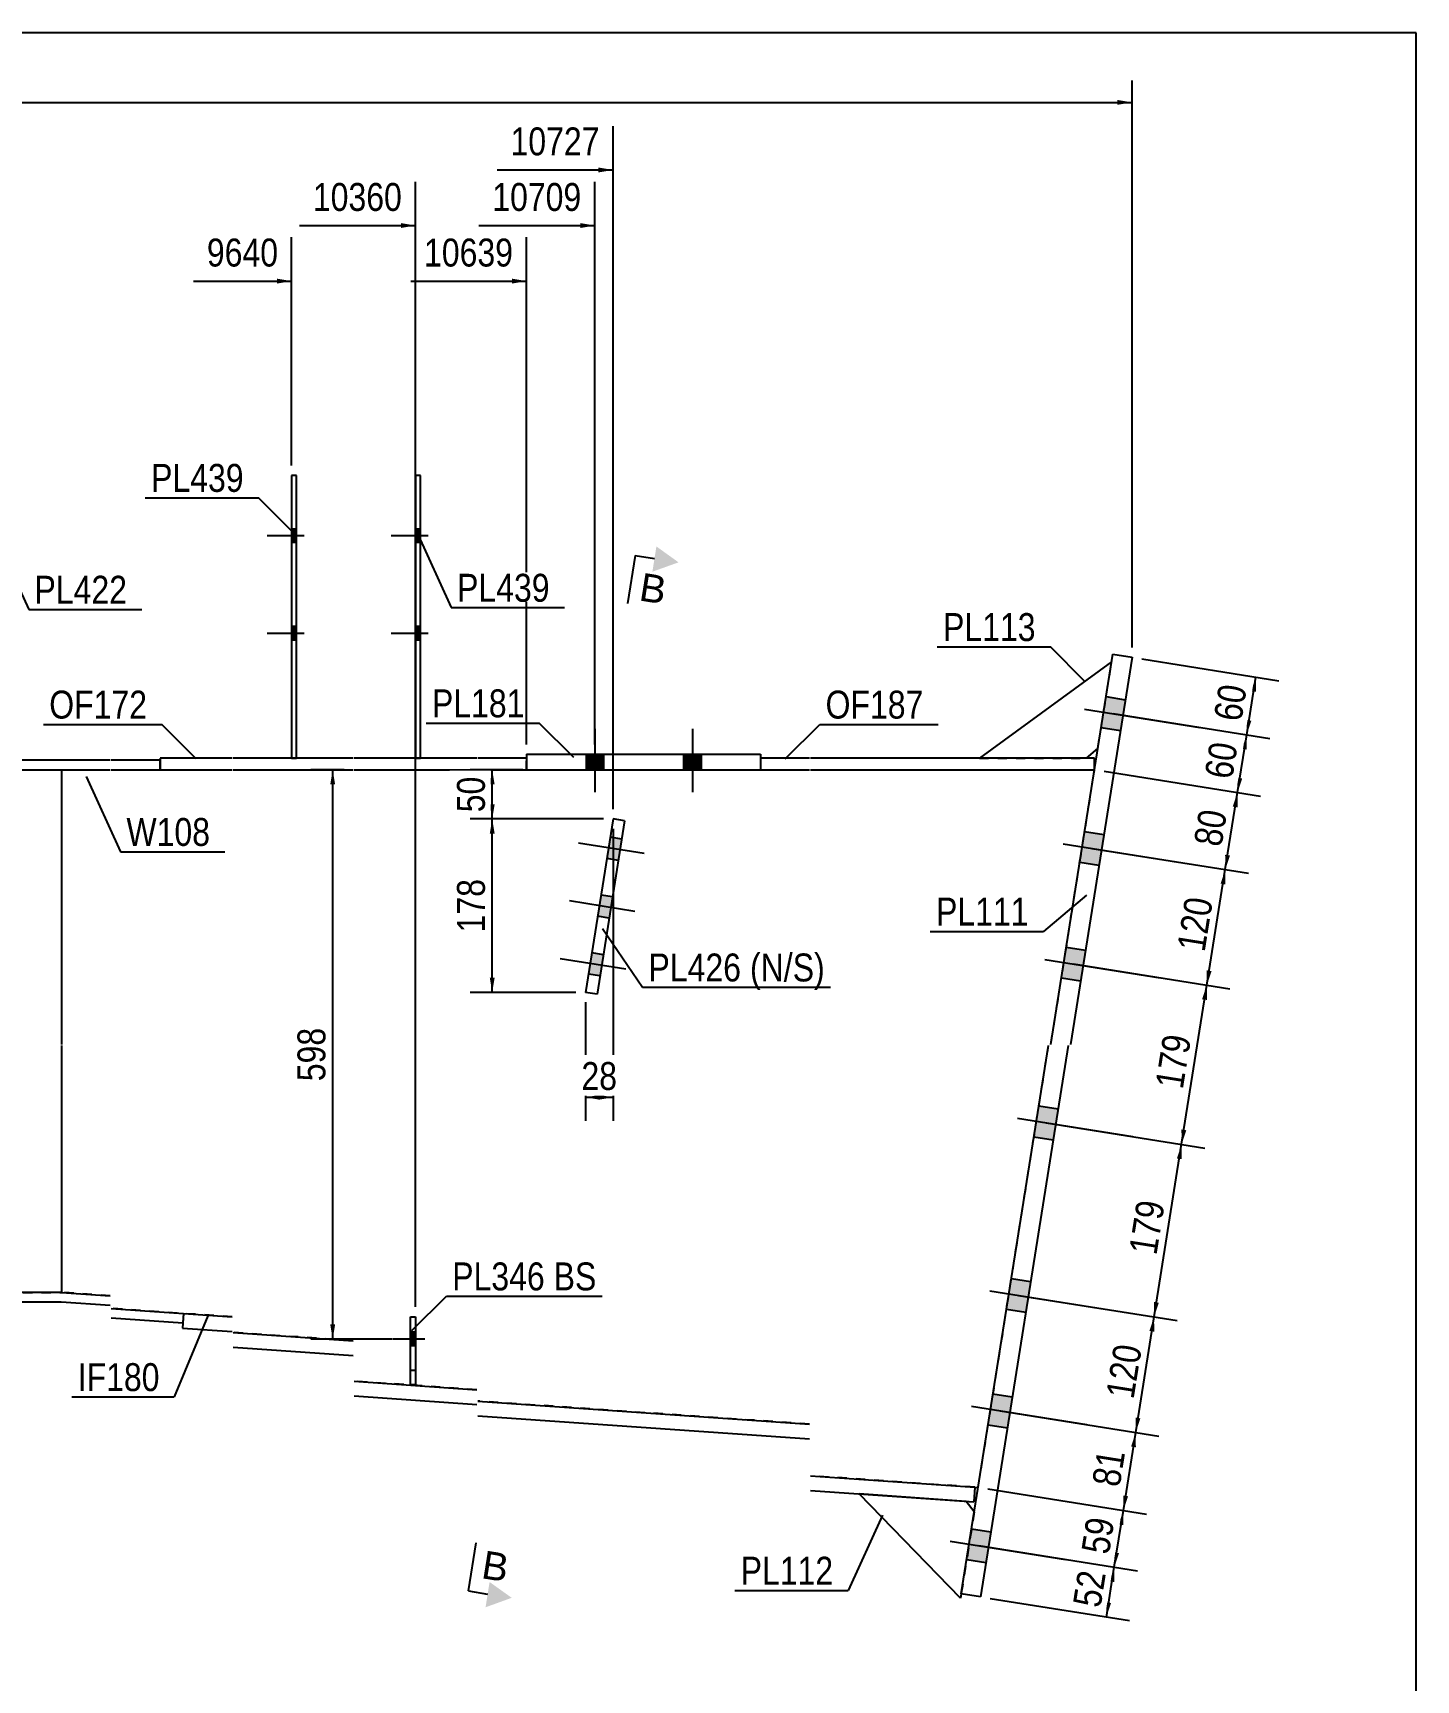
# Model space of a CAD drawing. Header units: millimetres. Extents: x -322 to 91, y -150 to 137.
# Drawn here: x -50.9 to 91, y -32.3 to 136.7 of the extents above; entities that cross this region are included whole.
import ezdxf

# ---------------------------------------------------------------- set-up
doc = ezdxf.new("R2010")
doc.units = ezdxf.units.MM
doc.linetypes.add('DXK_LINE_DOT1', pattern=[1.8814, 0.9407, -0.9407])
doc.linetypes.add('DXK_LINE_DOT2', pattern=[3.9198, 1.9599, -1.9599])
doc.styles.add('Arial', font='ARIAL.TTF', dxfattribs={"height": 0.2})
doc.styles.add('Arial Narrow', font='ARIALN.TTF', dxfattribs={"height": 0.2})

# ---------------------------------------------------------------- blocks, each defined once
blk = doc.blocks.new('Unknown-623360857-1210')
at = {"color": 5, "linetype": 'Continuous'}
for p, q in [((90.97, 136.66), (-319.03, 136.66)), ((90.97, -150.34), (90.97, 136.66))]:
    blk.add_line(p, q, dxfattribs=at)
blk = doc.blocks.new('Part-623360857-5744 - 1231')
at = {"color": 2, "linetype": 'Continuous'}
for p, q in [((-47.95, 61.09), (-47.95, 32.93)), ((-47.95, 32.83), (-47.95, 7.5)), ((45.73, -12.48), (46.06, -12.5))]:
    blk.add_line(p, q, dxfattribs=at)
at = {"color": 7, "linetype": 'DXK_LINE_DOT1'}
for p, q in [((-47.95, 61.09), (-42.95, 61.09)), ((-42.85, 61.09), (-30.45, 61.09)), ((-30.35, 61.09), (-18.05, 61.09)), ((-17.95, 61.09), (-5.35, 61.09)), ((-5.25, 61.09), (28.75, 61.09)), ((28.85, 61.09), (57.99, 61.09)), ((53.51, 32.93), (57.99, 61.09)), ((46.06, -12.5), (53.27, 32.83)), ((-42.95, 7.15), (-47.95, 7.5)), ((-30.45, 4.99), (-42.85, 5.86)), ((-18.05, 2.54), (-30.35, 3.39)), ((-5.35, -2.48), (-17.95, -1.6)), ((28.75, -6.01), (-5.25, -3.64)), ((45.73, -12.48), (28.85, -11.3))]:
    blk.add_line(p, q, dxfattribs=at)
blk = doc.blocks.new('Part-623360857-5747 - 1231')
at = {"color": 2, "linetype": 'Continuous'}
for p, q in [((28.75, 62.29), (23.75, 62.29)), ((23.75, 61.09), (28.75, 61.09)), ((57.99, 62.29), (28.85, 62.29)), ((28.85, 61.09), (57.99, 61.09)), ((57.99, 61.09), (57.99, 62.29))]:
    blk.add_line(p, q, dxfattribs=at)
at = {"color": 7, "linetype": 'DXK_LINE_DOT1'}
blk.add_line((23.75, 62.29), (23.75, 61.09), dxfattribs=at)
blk = doc.blocks.new('Part-623360857-5749 - 1231')
at = {"color": 2, "linetype": 'Continuous'}
for p, q in [((-30.45, 62.29), (-37.85, 62.29)), ((-37.85, 62.29), (-37.85, 61.09)), ((-37.85, 61.09), (-30.45, 61.09)), ((-18.05, 62.29), (-30.35, 62.29)), ((-30.35, 61.09), (-18.05, 61.09)), ((-5.35, 62.29), (-17.95, 62.29)), ((-17.95, 61.09), (-5.35, 61.09)), ((-0.25, 62.29), (-5.25, 62.29)), ((-5.25, 61.09), (-0.25, 61.09))]:
    blk.add_line(p, q, dxfattribs=at)
at = {"color": 7, "linetype": 'DXK_LINE_DOT1'}
blk.add_line((-0.25, 61.09), (-0.25, 62.29), dxfattribs=at)
blk = doc.blocks.new('Part-623360857-5751 - 1231')
at = {"color": 2, "linetype": 'Continuous'}
for p, q in [((-145.61, 7.5), (-150.61, 7.5)), ((-150.61, 7.5), (-150.61, 6.5)), ((-86.49, 7.5), (-145.51, 7.5)), ((-73.79, 7.5), (-86.39, 7.5)), ((-61.39, 7.5), (-73.69, 7.5)), ((-47.95, 7.5), (-61.29, 7.5)), ((-47.95, 7.5), (-42.95, 7.15)), ((-145.61, 6.5), (-150.61, 6.5)), ((-86.49, 6.5), (-145.51, 6.5)), ((-73.79, 6.5), (-86.39, 6.5)), ((-61.39, 6.5), (-73.69, 6.5)), ((-47.98, 6.5), (-61.29, 6.5)), ((-42.95, 6.15), (-47.98, 6.5)), ((-42.85, 5.86), (-35.45, 5.34)), ((-35.52, 4.34), (-42.85, 4.85))]:
    blk.add_line(p, q, dxfattribs=at)
at = {"color": 7, "linetype": 'DXK_LINE_DOT1'}
blk.add_line((-35.45, 5.34), (-35.52, 4.34), dxfattribs=at)
blk = doc.blocks.new('Part-623360857-5754 - 1231')
at = {"color": 2, "linetype": 'Continuous'}
for p, q in [((-202.77, 61.09), (-202.77, 32.93)), ((-202.77, 32.83), (-202.77, 7.5))]:
    blk.add_line(p, q, dxfattribs=at)
at = {"color": 7, "linetype": 'DXK_LINE_DOT1'}
for p, q in [((-202.77, 61.09), (-197.77, 61.09)), ((-197.67, 61.09), (-180.81, 61.09)), ((-180.71, 61.09), (-168.41, 61.09)), ((-168.31, 61.09), (-155.71, 61.09)), ((-155.61, 61.09), (-145.61, 61.09)), ((-145.51, 61.09), (-86.49, 61.09)), ((-86.39, 61.09), (-73.79, 61.09)), ((-73.69, 61.09), (-61.39, 61.09)), ((-61.29, 61.09), (-47.95, 61.09)), ((-47.95, 61.09), (-47.95, 32.93)), ((-47.95, 32.83), (-47.95, 7.5)), ((-202.77, 7.5), (-197.77, 7.5)), ((-197.67, 7.5), (-180.81, 7.5)), ((-180.71, 7.5), (-168.41, 7.5)), ((-168.31, 7.5), (-155.71, 7.5)), ((-155.61, 7.5), (-145.61, 7.5)), ((-145.51, 7.5), (-86.49, 7.5)), ((-86.39, 7.5), (-73.79, 7.5)), ((-73.69, 7.5), (-61.39, 7.5)), ((-61.29, 7.5), (-47.95, 7.5))]:
    blk.add_line(p, q, dxfattribs=at)
blk = doc.blocks.new('Part-623360857-5755 - 1231')
at = {"color": 2, "linetype": 'Continuous'}
for p, q in [((-133.87, 62.09), (-133.87, 61.09)), ((-86.49, 62.09), (-133.87, 62.09)), ((-133.87, 61.09), (-86.49, 61.09)), ((-73.79, 62.09), (-86.39, 62.09)), ((-86.39, 61.09), (-73.79, 61.09)), ((-61.39, 62.09), (-73.69, 62.09)), ((-73.69, 61.09), (-61.39, 61.09)), ((-42.95, 62.09), (-61.29, 62.09)), ((-61.29, 61.09), (-42.95, 61.09)), ((-37.85, 62.09), (-42.85, 62.09)), ((-42.85, 61.09), (-37.85, 61.09))]:
    blk.add_line(p, q, dxfattribs=at)
at = {"color": 7, "linetype": 'DXK_LINE_DOT1'}
blk.add_line((-37.85, 61.09), (-37.85, 62.09), dxfattribs=at)
blk = doc.blocks.new('Part-623360857-5765 - 1231')
at = {"color": 2, "linetype": 'Continuous'}
for p, q in [((-0.25, 62.69), (-0.25, 61.09)), ((-0.25, 62.69), (23.75, 62.69)), ((23.75, 62.69), (23.75, 61.09)), ((-0.25, 61.09), (23.75, 61.09))]:
    blk.add_line(p, q, dxfattribs=at)
blk = doc.blocks.new('Part-623360857-5769 - 1231')
at = {"color": 2, "linetype": 'Continuous'}
for p, q in [((-11.15, 91.29), (-11.65, 91.29)), ((-11.65, 91.29), (-11.65, 62.29)), ((-11.15, 62.29), (-11.15, 91.29))]:
    blk.add_line(p, q, dxfattribs=at)
at = {"color": 7, "linetype": 'DXK_LINE_DOT1'}
blk.add_line((-11.65, 62.29), (-11.15, 62.29), dxfattribs=at)
blk = doc.blocks.new('Part-623360857-5782 - 1231')
at = {"color": 2, "linetype": 'Continuous'}
for p, q in [((-23.85, 91.29), (-24.35, 91.29)), ((-24.35, 91.29), (-24.35, 62.29)), ((-23.85, 62.29), (-23.85, 91.29))]:
    blk.add_line(p, q, dxfattribs=at)
at = {"color": 7, "linetype": 'DXK_LINE_DOT1'}
blk.add_line((-24.35, 62.29), (-23.85, 62.29), dxfattribs=at)
blk = doc.blocks.new('Part-623360857-5783 - 1231')
at = {"color": 2, "linetype": 'Continuous'}
for p, q in [((-35.45, 5.34), (-35.55, 3.84)), ((-35.45, 5.34), (-30.45, 4.99)), ((-35.55, 3.84), (-30.45, 3.49)), ((-30.35, 3.39), (-18.05, 2.54)), ((-30.35, 1.89), (-18.05, 1.03)), ((-17.95, -1.6), (-5.35, -2.48)), ((-17.95, -3.11), (-5.35, -3.98)), ((-5.25, -3.64), (28.75, -6.01)), ((-5.25, -5.14), (28.75, -7.51)), ((28.85, -11.3), (45.73, -12.48)), ((28.85, -12.8), (45.62, -13.97)), ((45.73, -12.48), (45.62, -13.97))]:
    blk.add_line(p, q, dxfattribs=at)
blk = doc.blocks.new('Part-623360857-5785 - 1231')
at = {"color": 2, "linetype": 'Continuous'}
for p, q in [((53.51, 32.93), (59.87, 72.94)), ((59.87, 72.94), (61.84, 72.63)), ((61.84, 72.63), (55.53, 32.93)), ((44.32, -23.42), (53.27, 32.83)), ((55.29, 32.83), (46.3, -23.73)), ((46.3, -23.73), (44.32, -23.42))]:
    blk.add_line(p, q, dxfattribs=at)
blk = doc.blocks.new('Part-623360857-5788 - 1231')
at = {"color": 2, "linetype": 'Continuous'}
for p, q in [((44.25, -23.87), (33.85, -13.16)), ((44.82, -13.93), (33.85, -13.16)), ((45.66, -14.99), (44.82, -13.93)), ((44.32, -23.42), (44.25, -23.87))]:
    blk.add_line(p, q, dxfattribs=at)
at = {"color": 7, "linetype": 'DXK_LINE_DOT1'}
blk.add_line((45.66, -14.99), (44.32, -23.42), dxfattribs=at)
blk = doc.blocks.new('Bolt-623360857-5854 - 1231')
at = {"linetype": 'Continuous'}
for points in [[(-23.85, 84.39), (-23.85, 85.79), (-24.35, 85.79), (-24.35, 84.39)], [(-23.85, 84.39), (-23.85, 85.79), (-24.35, 85.79), (-24.35, 84.39)], [(-23.85, 74.39), (-23.85, 75.79), (-24.35, 75.79), (-24.35, 74.39)], [(-23.85, 74.39), (-23.85, 75.79), (-24.35, 75.79), (-24.35, 74.39)]]:
    blk.add_hatch(color=3, dxfattribs=at).paths.add_polyline_path(points)
at = {"color": 3, "linetype": 'Continuous'}
for p, q in [((-23.05, 85.09), (-26.85, 85.09)), ((-23.05, 85.09), (-26.85, 85.09)), ((-23.85, 85.79), (-24.35, 85.79)), ((-23.85, 85.79), (-24.35, 85.79)), ((-23.85, 84.39), (-24.35, 84.39)), ((-23.85, 84.39), (-24.35, 84.39)), ((-23.05, 75.09), (-26.85, 75.09)), ((-23.05, 75.09), (-26.85, 75.09)), ((-23.85, 75.79), (-24.35, 75.79)), ((-23.85, 75.79), (-24.35, 75.79)), ((-23.85, 74.39), (-24.35, 74.39)), ((-23.85, 74.39), (-24.35, 74.39))]:
    blk.add_line(p, q, dxfattribs=at)
blk = doc.blocks.new('Part-623360857-5790 - 1231')
at = {"color": 2, "linetype": 'Continuous'}
for p, q in [((59.75, 72.17), (46.18, 62.29)), ((57.18, 62.29), (58.33, 63.28))]:
    blk.add_line(p, q, dxfattribs=at)
at = {"color": 7, "linetype": 'DXK_LINE_DOT1'}
for p, q in [((58.33, 63.28), (59.75, 72.17)), ((46.18, 62.29), (57.18, 62.29))]:
    blk.add_line(p, q, dxfattribs=at)
blk = doc.blocks.new('Part-623360857-5798 - 1231')
at = {"color": 2, "linetype": 'Continuous'}
for p, q in [((8.62, 56.05), (5.79, 38.27)), ((9.8, 55.86), (6.97, 38.08)), ((9.8, 55.86), (8.62, 56.05)), ((6.97, 38.08), (5.79, 38.27))]:
    blk.add_line(p, q, dxfattribs=at)
blk = doc.blocks.new('Bolt-623360857-5864 - 1231')
at = {"linetype": 'Continuous'}
for points in [[(9.16, 51.81), (9.5, 53.98), (8.32, 54.17), (7.97, 52)], [(8.22, 45.88), (8.56, 48.06), (7.38, 48.25), (7.03, 46.07)], [(7.27, 39.96), (7.62, 42.13), (6.43, 42.32), (6.09, 40.15)]]:
    blk.add_hatch(color=3, dxfattribs=at).paths.add_polyline_path(points)
at = {"color": 3, "linetype": 'Continuous'}
for p, q in [((9.5, 53.98), (8.32, 54.17)), ((11.8, 52.5), (5.08, 53.57)), ((9.16, 51.81), (7.97, 52)), ((10.86, 46.58), (4.14, 47.65)), ((8.56, 48.06), (7.38, 48.25)), ((8.22, 45.88), (7.03, 46.07)), ((7.62, 42.13), (6.43, 42.32)), ((9.91, 40.65), (3.2, 41.72)), ((7.27, 39.96), (6.09, 40.15))]:
    blk.add_line(p, q, dxfattribs=at)
blk = doc.blocks.new('Part-623360857-5800 - 1231')
at = {"color": 7, "linetype": 'DXK_LINE_DOT1'}
for p, q in [((-12.15, -1.99), (-12.15, 5.01)), ((-12.15, 5.01), (-11.65, 5.01)), ((-11.65, 5.01), (-11.65, -1.99)), ((-12.15, -0.49), (-11.65, -0.49)), ((-11.65, -1.99), (-12.15, -1.99))]:
    blk.add_line(p, q, dxfattribs=at)
blk = doc.blocks.new('Part-623360857-5803 - 1231')
at = {"color": 2, "linetype": 'Continuous'}
for p, q in [((-12.15, -1.99), (-12.15, 5.01)), ((-12.15, 5.01), (-11.65, 5.01)), ((-11.65, 5.01), (-11.65, -1.99)), ((-11.65, -1.99), (-12.15, -1.99))]:
    blk.add_line(p, q, dxfattribs=at)
blk = doc.blocks.new('Bolt-623360857-5837 - 1231')
at = {"linetype": 'Continuous'}
for points in [[(5.85, 61.09), (7.65, 61.09), (7.65, 62.69), (5.85, 62.69)], [(5.85, 61.09), (7.65, 61.09), (7.65, 62.69), (5.85, 62.69)], [(15.85, 61.09), (17.65, 61.09), (17.65, 62.69), (15.85, 62.69)], [(15.85, 61.09), (17.65, 61.09), (17.65, 62.69), (15.85, 62.69)]]:
    blk.add_hatch(color=3, dxfattribs=at).paths.add_polyline_path(points)
at = {"color": 3, "linetype": 'Continuous'}
for p, q in [((6.75, 65.29), (6.75, 58.79)), ((6.75, 65.29), (6.75, 58.79)), ((16.75, 65.29), (16.75, 58.79)), ((16.75, 65.29), (16.75, 58.79)), ((5.85, 62.69), (5.85, 61.09)), ((5.85, 62.69), (5.85, 61.09)), ((7.65, 62.69), (7.65, 61.09)), ((7.65, 62.69), (7.65, 61.09)), ((15.85, 62.69), (15.85, 61.09)), ((15.85, 62.69), (15.85, 61.09)), ((17.65, 62.69), (17.65, 61.09)), ((17.65, 62.69), (17.65, 61.09))]:
    blk.add_line(p, q, dxfattribs=at)
blk = doc.blocks.new('Bolt-623360857-5841 - 1231')
at = {"linetype": 'Continuous'}
for points in [[(-11.15, 84.39), (-11.15, 85.79), (-11.65, 85.79), (-11.65, 84.39)], [(-11.15, 84.39), (-11.15, 85.79), (-11.65, 85.79), (-11.65, 84.39)], [(-11.15, 74.39), (-11.15, 75.79), (-11.65, 75.79), (-11.65, 74.39)], [(-11.15, 74.39), (-11.15, 75.79), (-11.65, 75.79), (-11.65, 74.39)]]:
    blk.add_hatch(color=3, dxfattribs=at).paths.add_polyline_path(points)
at = {"color": 3, "linetype": 'Continuous'}
for p, q in [((-10.35, 85.09), (-14.15, 85.09)), ((-10.35, 85.09), (-14.15, 85.09)), ((-11.15, 85.79), (-11.65, 85.79)), ((-11.15, 85.79), (-11.65, 85.79)), ((-11.15, 84.39), (-11.65, 84.39)), ((-11.15, 84.39), (-11.65, 84.39)), ((-10.35, 75.09), (-14.15, 75.09)), ((-10.35, 75.09), (-14.15, 75.09)), ((-11.15, 75.79), (-11.65, 75.79)), ((-11.15, 75.79), (-11.65, 75.79)), ((-11.15, 74.39), (-11.65, 74.39)), ((-11.15, 74.39), (-11.65, 74.39))]:
    blk.add_line(p, q, dxfattribs=at)
blk = doc.blocks.new('Bolt-623360857-5855 - 1231')
at = {"linetype": 'Continuous'}
for points in [[(59.18, 68.6), (58.68, 65.44), (60.65, 65.12), (61.15, 68.28)], [(59.18, 68.6), (58.68, 65.44), (60.65, 65.12), (61.15, 68.28)], [(56.98, 54.77), (56.48, 51.61), (58.45, 51.3), (58.96, 54.46)], [(56.98, 54.77), (56.48, 51.61), (58.45, 51.3), (58.96, 54.46)], [(55.1, 42.92), (54.59, 39.76), (56.57, 39.45), (57.07, 42.61)], [(55.1, 42.92), (54.59, 39.76), (56.57, 39.45), (57.07, 42.61)], [(52.28, 26.63), (51.78, 23.47), (53.75, 23.16), (54.26, 26.32)], [(52.28, 26.63), (51.78, 23.47), (53.75, 23.16), (54.26, 26.32)], [(49.47, 8.94), (48.97, 5.78), (50.94, 5.47), (51.44, 8.63)], [(49.47, 8.94), (48.97, 5.78), (50.94, 5.47), (51.44, 8.63)], [(47.58, -2.91), (47.08, -6.07), (49.06, -6.38), (49.56, -3.22)], [(47.58, -2.91), (47.08, -6.07), (49.06, -6.38), (49.56, -3.22)], [(45.39, -16.74), (44.88, -19.9), (46.86, -20.21), (47.36, -17.05)], [(45.39, -16.74), (44.88, -19.9), (46.86, -20.21), (47.36, -17.05)]]:
    blk.add_hatch(color=3, dxfattribs=at).paths.add_polyline_path(points)
at = {"color": 3, "linetype": 'Continuous'}
for p, q in [((59.18, 68.6), (61.15, 68.28)), ((59.18, 68.6), (61.15, 68.28)), ((56.98, 67.33), (68.8, 65.45)), ((56.98, 67.33), (68.8, 65.45)), ((58.68, 65.44), (60.65, 65.12)), ((58.68, 65.44), (60.65, 65.12)), ((56.98, 54.77), (58.96, 54.46)), ((56.98, 54.77), (58.96, 54.46)), ((54.78, 53.5), (66.6, 51.62)), ((54.78, 53.5), (66.6, 51.62)), ((56.48, 51.61), (58.45, 51.3)), ((56.48, 51.61), (58.45, 51.3)), ((55.1, 42.92), (57.07, 42.61)), ((55.1, 42.92), (57.07, 42.61)), ((52.89, 41.65), (64.72, 39.77)), ((52.89, 41.65), (64.72, 39.77)), ((54.59, 39.76), (56.57, 39.45)), ((54.59, 39.76), (56.57, 39.45)), ((50.08, 25.36), (61.91, 23.48)), ((50.08, 25.36), (61.91, 23.48)), ((52.28, 26.63), (54.26, 26.32)), ((52.28, 26.63), (54.26, 26.32)), ((51.78, 23.47), (53.75, 23.16)), ((51.78, 23.47), (53.75, 23.16)), ((49.47, 8.94), (51.44, 8.63)), ((49.47, 8.94), (51.44, 8.63)), ((47.27, 7.67), (59.09, 5.79)), ((47.27, 7.67), (59.09, 5.79)), ((48.97, 5.78), (50.94, 5.47)), ((48.97, 5.78), (50.94, 5.47)), ((47.58, -2.91), (49.56, -3.22)), ((47.58, -2.91), (49.56, -3.22)), ((45.38, -4.18), (57.21, -6.06)), ((45.38, -4.18), (57.21, -6.06)), ((47.08, -6.07), (49.06, -6.38)), ((47.08, -6.07), (49.06, -6.38)), ((45.39, -16.74), (47.36, -17.05)), ((45.39, -16.74), (47.36, -17.05)), ((43.18, -18.01), (55.01, -19.89)), ((43.18, -18.01), (55.01, -19.89)), ((44.88, -19.9), (46.86, -20.21)), ((44.88, -19.9), (46.86, -20.21))]:
    blk.add_line(p, q, dxfattribs=at)
blk = doc.blocks.new('Bolt-623360857-5866 - 1231')
at = {"color": 3, "linetype": 'DXK_LINE_DOT2'}
for p, q in [((-11.65, 3.41), (-12.15, 3.41)), ((-10.7, 2.71), (-14, 2.71)), ((-11.65, 2.01), (-12.15, 2.01))]:
    blk.add_line(p, q, dxfattribs=at)
blk = doc.blocks.new('Bolt-623360857-5869 - 1231')
at = {"linetype": 'Continuous'}
blk.add_hatch(color=3, dxfattribs=at).paths.add_polyline_path([(-11.65, 2.01), (-11.65, 3.41), (-12.15, 3.41), (-12.15, 2.01)])
at = {"color": 3, "linetype": 'Continuous'}
for p, q in [((-11.65, 3.41), (-12.15, 3.41)), ((-10.7, 2.71), (-14, 2.71)), ((-11.65, 2.01), (-12.15, 2.01))]:
    blk.add_line(p, q, dxfattribs=at)
blk = doc.blocks.new('StraightDimension-623360857-14821 - 1231')
at = {"linetype": 'Continuous'}
blk.add_hatch(color=7, dxfattribs=at).paths.add_polyline_path([(-25.85, 111.46), (-24.35, 111.21), (-25.85, 110.96)])
at = {"color": 7, "linetype": 'Continuous'}
for p, q in [((-24.35, 92.29), (-24.35, 115.71)), ((-34.41, 111.21), (-24.35, 111.21))]:
    blk.add_line(p, q, dxfattribs=at)
at = {"color": 0}
blk.add_wipeout([(-25.12, 112.11), (-25.12, 116.31), (-33.64, 116.31), (-33.64, 112.11)], dxfattribs=at)
at = {"color": 3, "style": 'Arial Narrow'}
blk.add_text('9640', height=2.863, dxfattribs=at).set_placement((-33.04, 112.71))
blk = doc.blocks.new('StraightDimension-623360857-14820 - 1231')
at = {"linetype": 'Continuous'}
blk.add_hatch(color=7, dxfattribs=at).paths.add_polyline_path([(-13.15, 117.16), (-11.65, 116.91), (-13.15, 116.66)])
at = {"color": 7, "linetype": 'Continuous'}
for p, q in [((-11.65, 6.01), (-11.65, 121.41)), ((-23.54, 116.91), (-11.65, 116.91))]:
    blk.add_line(p, q, dxfattribs=at)
at = {"color": 0}
blk.add_wipeout([(-12.42, 117.81), (-12.42, 122.01), (-22.77, 122.01), (-22.77, 117.81)], dxfattribs=at)
at = {"color": 3, "style": 'Arial Narrow'}
blk.add_text('10360', height=2.863, dxfattribs=at).set_placement((-22.17, 118.41))
blk = doc.blocks.new('StraightDimension-623360857-14819 - 1231')
at = {"linetype": 'Continuous'}
blk.add_hatch(color=7, dxfattribs=at).paths.add_polyline_path([(-1.75, 111.46), (-0.25, 111.21), (-1.75, 110.96)])
at = {"color": 7, "linetype": 'Continuous'}
for p, q in [((-0.25, 63.69), (-0.25, 115.71)), ((-12.14, 111.21), (-0.25, 111.21))]:
    blk.add_line(p, q, dxfattribs=at)
at = {"color": 0}
blk.add_wipeout([(-1.02, 112.11), (-1.02, 116.31), (-11.37, 116.31), (-11.37, 112.11)], dxfattribs=at)
at = {"color": 3, "style": 'Arial Narrow'}
blk.add_text('10639', height=2.863, dxfattribs=at).set_placement((-10.77, 112.71))
blk = doc.blocks.new('StraightDimension-623360857-11999 - 1231')
at = {"linetype": 'Continuous'}
for points in [[(-4.03, 59.59), (-3.78, 61.09), (-3.53, 59.59)], [(-3.53, 57.55), (-3.78, 56.05), (-4.03, 57.55)]]:
    blk.add_hatch(color=7, dxfattribs=at).paths.add_polyline_path(points)
at = {"color": 7, "linetype": 'Continuous'}
for p, q in [((-0.65, 61.09), (-6.03, 61.09)), ((-3.78, 56.05), (-3.78, 61.09)), ((7.62, 56.05), (-6.03, 56.05))]:
    blk.add_line(p, q, dxfattribs=at)
at = {"color": 0}
blk.add_wipeout([(-3.93, 61), (-8.13, 61), (-8.13, 56.14), (-3.93, 56.14)], dxfattribs=at)
at = {"color": 3, "style": 'Arial Narrow'}
blk.add_text('50', height=2.863, rotation=90.0002, dxfattribs=at).set_placement((-4.53, 56.74))
blk = doc.blocks.new('StraightDimension-623360857-15160 - 1231')
at = {"linetype": 'Continuous'}
for points in [[(-20.39, 59.59), (-20.14, 61.09), (-19.89, 59.59)], [(-19.89, 4.21), (-20.14, 2.71), (-20.39, 4.21)]]:
    blk.add_hatch(color=7, dxfattribs=at).paths.add_polyline_path(points)
at = {"color": 7, "linetype": 'Continuous'}
for p, q in [((-18.95, 61.09), (-22.39, 61.09)), ((-20.14, 2.71), (-20.14, 61.09)), ((-14.07, 2.71), (-22.39, 2.71))]:
    blk.add_line(p, q, dxfattribs=at)
at = {"color": 0}
blk.add_wipeout([(-20.29, 35.24), (-24.49, 35.24), (-24.49, 28.56), (-20.29, 28.56)], dxfattribs=at)
at = {"color": 3, "style": 'Arial Narrow'}
blk.add_text('598', height=2.863, rotation=90.0002, dxfattribs=at).set_placement((-20.89, 29.16))
blk = doc.blocks.new('StraightDimension-623360857-13068 - 1231')
at = {"linetype": 'Continuous'}
for points in [[(61.74, -8.3), (62.22, -6.86), (62.23, -8.38)], [(61.43, -13.41), (60.95, -14.85), (60.94, -13.33)]]:
    blk.add_hatch(color=7, dxfattribs=at).paths.add_polyline_path(points)
at = {"color": 7, "linetype": 'Continuous'}
for p, q in [((48.32, -4.65), (64.59, -7.23)), ((60.95, -14.85), (62.22, -6.86)), ((47.05, -12.64), (63.32, -15.23))]:
    blk.add_line(p, q, dxfattribs=at)
at = {"color": 0}
blk.add_wipeout([(61.82, -8.43), (57.67, -7.77), (56.91, -12.57), (61.06, -13.23)], dxfattribs=at)
at = {"color": 3, "style": 'Arial Narrow'}
blk.add_text('81', height=2.863, rotation=80.9647, dxfattribs=at).set_placement((60.56, -12.54))
blk = doc.blocks.new('StraightDimension-623360857-13070 - 1231')
at = {"linetype": 'Continuous'}
for points in [[(59.54, -22.13), (60.02, -20.68), (60.03, -22.2)], [(59.69, -24.35), (59.21, -25.79), (59.2, -24.27)]]:
    blk.add_hatch(color=7, dxfattribs=at).paths.add_polyline_path(points)
at = {"color": 7, "linetype": 'Continuous'}
for p, q in [((46.12, -18.47), (62.39, -21.06)), ((59.21, -25.79), (60.02, -20.68)), ((47.29, -23.89), (61.58, -26.16))]:
    blk.add_line(p, q, dxfattribs=at)
at = {"color": 0}
blk.add_wipeout([(59.85, -20.81), (55.7, -20.15), (54.94, -24.95), (59.09, -25.61)], dxfattribs=at)
at = {"color": 3, "style": 'Arial Narrow'}
blk.add_text('52', height=2.863, rotation=80.9647, dxfattribs=at).set_placement((58.59, -24.92))
blk = doc.blocks.new('StraightDimension-623360857-13062 - 1231')
at = {"linetype": 'Continuous'}
for points in [[(73.11, 63.24), (73.6, 64.69), (73.61, 63.17)], [(73.14, 60.2), (72.65, 58.76), (72.64, 60.28)]]:
    blk.add_hatch(color=7, dxfattribs=at).paths.add_polyline_path(points)
at = {"color": 7, "linetype": 'Continuous'}
for p, q in [((59.92, 66.86), (75.97, 64.31)), ((72.65, 58.76), (73.6, 64.69)), ((58.97, 60.94), (75.02, 58.38))]:
    blk.add_line(p, q, dxfattribs=at)
at = {"color": 0}
blk.add_wipeout([(73.36, 64.14), (69.21, 64.8), (68.45, 60.01), (72.6, 59.35)], dxfattribs=at)
at = {"color": 3, "style": 'Arial Narrow'}
blk.add_text('60', height=2.863, rotation=80.9647, dxfattribs=at).set_placement((72.1, 60.04))
blk = doc.blocks.new('StraightDimension-623360857-11983 - 1231')
at = {"linetype": 'Continuous'}
blk.add_hatch(color=7, dxfattribs=at).paths.add_polyline_path([(60.34, 129.79), (61.84, 129.54), (60.34, 129.29)])
at = {"color": 7, "linetype": 'Continuous'}
for p, q in [((61.84, 73.63), (61.84, 131.79)), ((-298, 129.54), (61.84, 129.54))]:
    blk.add_line(p, q, dxfattribs=at)
blk = doc.blocks.new('StraightDimension-623360857-12000 - 1231')
at = {"linetype": 'Continuous'}
for points in [[(-4.03, 54.55), (-3.78, 56.05), (-3.53, 54.55)], [(-3.53, 39.77), (-3.78, 38.27), (-4.03, 39.77)]]:
    blk.add_hatch(color=7, dxfattribs=at).paths.add_polyline_path(points)
at = {"color": 7, "linetype": 'Continuous'}
for p, q in [((7.62, 56.05), (-6.03, 56.05)), ((-3.78, 38.27), (-3.78, 56.05)), ((4.79, 38.27), (-6.03, 38.27))]:
    blk.add_line(p, q, dxfattribs=at)
at = {"color": 0}
blk.add_wipeout([(-3.93, 50.5), (-8.13, 50.5), (-8.13, 43.82), (-3.93, 43.82)], dxfattribs=at)
at = {"color": 3, "style": 'Arial Narrow'}
blk.add_text('178', height=2.863, rotation=90.0002, dxfattribs=at).set_placement((-4.53, 44.42))
blk = doc.blocks.new('StraightDimension-623360857-12099 - 1231')
at = {"linetype": 'Continuous'}
for points in [[(7.29, 27.26), (5.79, 27.51), (7.29, 27.76)], [(7.12, 27.76), (8.62, 27.51), (7.12, 27.26)]]:
    blk.add_hatch(color=7, dxfattribs=at).paths.add_polyline_path(points)
at = {"color": 7, "linetype": 'Continuous'}
for p, q in [((8.62, 55.05), (8.62, 25.11)), ((5.79, 37.27), (5.79, 25.11)), ((5.79, 27.51), (8.62, 27.51))]:
    blk.add_line(p, q, dxfattribs=at)
at = {"color": 0}
blk.add_wipeout([(9.63, 27.66), (9.63, 31.86), (4.77, 31.86), (4.77, 27.66)], dxfattribs=at)
at = {"color": 3, "style": 'Arial Narrow'}
blk.add_text('28', height=2.863, dxfattribs=at).set_placement((5.37, 28.26))
blk = doc.blocks.new('StraightDimension-623360857-13061 - 1231')
at = {"linetype": 'Continuous'}
for points in [[(74.06, 69.17), (74.54, 70.61), (74.55, 69.09)], [(74.08, 66.13), (73.6, 64.69), (73.59, 66.21)]]:
    blk.add_hatch(color=7, dxfattribs=at).paths.add_polyline_path(points)
at = {"color": 7, "linetype": 'Continuous'}
for p, q in [((62.83, 72.47), (76.91, 70.23)), ((73.6, 64.69), (74.54, 70.61)), ((59.92, 66.86), (75.97, 64.31))]:
    blk.add_line(p, q, dxfattribs=at)
at = {"color": 0}
blk.add_wipeout([(74.3, 70.07), (70.15, 70.73), (69.39, 65.93), (73.54, 65.27)], dxfattribs=at)
at = {"color": 3, "style": 'Arial Narrow'}
blk.add_text('60', height=2.863, rotation=80.9647, dxfattribs=at).set_placement((73.04, 65.96))
blk = doc.blocks.new('StraightDimension-623360857-13063 - 1231')
at = {"linetype": 'Continuous'}
for points in [[(72.17, 57.32), (72.65, 58.76), (72.67, 57.24)], [(71.88, 52.3), (71.4, 50.86), (71.39, 52.38)]]:
    blk.add_hatch(color=7, dxfattribs=at).paths.add_polyline_path(points)
at = {"color": 7, "linetype": 'Continuous'}
for p, q in [((58.97, 60.94), (75.02, 58.38)), ((71.4, 50.86), (72.65, 58.76)), ((57.72, 53.03), (73.77, 50.48))]:
    blk.add_line(p, q, dxfattribs=at)
at = {"color": 0}
blk.add_wipeout([(72.26, 57.23), (68.11, 57.89), (67.35, 53.09), (71.5, 52.44)], dxfattribs=at)
at = {"color": 3, "style": 'Arial Narrow'}
blk.add_text('80', height=2.863, rotation=80.9647, dxfattribs=at).set_placement((71, 53.12))
blk = doc.blocks.new('StraightDimension-623360857-13064 - 1231')
at = {"linetype": 'Continuous'}
for points in [[(70.92, 49.42), (71.4, 50.86), (71.41, 49.34)], [(70, 40.45), (69.51, 39.01), (69.5, 40.53)]]:
    blk.add_hatch(color=7, dxfattribs=at).paths.add_polyline_path(points)
at = {"color": 7, "linetype": 'Continuous'}
for p, q in [((57.72, 53.03), (73.77, 50.48)), ((69.51, 39.01), (71.4, 50.86)), ((55.83, 41.18), (71.88, 38.63))]:
    blk.add_line(p, q, dxfattribs=at)
at = {"color": 0}
blk.add_wipeout([(70.83, 48.26), (66.68, 48.92), (65.64, 42.32), (69.78, 41.66)], dxfattribs=at)
at = {"color": 3, "style": 'Arial Narrow'}
blk.add_text('120', height=2.863, rotation=80.9647, dxfattribs=at).set_placement((69.28, 42.34))
blk = doc.blocks.new('StraightDimension-623360857-13065 - 1231')
at = {"linetype": 'Continuous'}
for points in [[(69.03, 37.57), (69.51, 39.01), (69.53, 37.49)], [(67.4, 24.13), (66.92, 22.69), (66.91, 24.21)]]:
    blk.add_hatch(color=7, dxfattribs=at).paths.add_polyline_path(points)
at = {"color": 7, "linetype": 'Continuous'}
for p, q in [((55.83, 41.18), (71.88, 38.63)), ((66.92, 22.69), (69.51, 39.01)), ((53.02, 24.9), (69.29, 22.31))]:
    blk.add_line(p, q, dxfattribs=at)
at = {"color": 0}
blk.add_wipeout([(68.59, 34.17), (64.44, 34.83), (63.4, 28.23), (67.54, 27.57)], dxfattribs=at)
at = {"color": 3, "style": 'Arial Narrow'}
blk.add_text('179', height=2.863, rotation=80.9647, dxfattribs=at).set_placement((67.04, 28.26))
blk = doc.blocks.new('StraightDimension-623360857-13066 - 1231')
at = {"linetype": 'Continuous'}
for points in [[(66.44, 21.24), (66.92, 22.69), (66.93, 21.17)], [(64.59, 6.44), (64.1, 4.99), (64.09, 6.52)]]:
    blk.add_hatch(color=7, dxfattribs=at).paths.add_polyline_path(points)
at = {"color": 7, "linetype": 'Continuous'}
for p, q in [((53.02, 24.9), (69.29, 22.31)), ((64.1, 4.99), (66.92, 22.69)), ((50.2, 7.2), (66.48, 4.62))]:
    blk.add_line(p, q, dxfattribs=at)
at = {"color": 0}
blk.add_wipeout([(65.89, 17.17), (61.74, 17.82), (60.69, 11.22), (64.84, 10.56)], dxfattribs=at)
at = {"color": 3, "style": 'Arial Narrow'}
blk.add_text('179', height=2.863, rotation=80.9647, dxfattribs=at).set_placement((64.34, 11.25))
blk = doc.blocks.new('StraightDimension-623360857-13067 - 1231')
at = {"linetype": 'Continuous'}
for points in [[(63.62, 3.55), (64.1, 4.99), (64.12, 3.47)], [(62.7, -5.41), (62.22, -6.86), (62.21, -5.34)]]:
    blk.add_hatch(color=7, dxfattribs=at).paths.add_polyline_path(points)
at = {"color": 7, "linetype": 'Continuous'}
for p, q in [((50.2, 7.2), (66.48, 4.62)), ((62.22, -6.86), (64.1, 4.99)), ((48.32, -4.65), (64.59, -7.23))]:
    blk.add_line(p, q, dxfattribs=at)
at = {"color": 0}
blk.add_wipeout([(63.54, 2.39), (59.39, 3.05), (58.34, -3.55), (62.49, -4.21)], dxfattribs=at)
at = {"color": 3, "style": 'Arial Narrow'}
blk.add_text('120', height=2.863, rotation=80.9647, dxfattribs=at).set_placement((61.99, -3.52))
blk = doc.blocks.new('StraightDimension-623360857-13069 - 1231')
at = {"linetype": 'Continuous'}
for points in [[(60.47, -16.3), (60.95, -14.85), (60.96, -16.37)], [(60.5, -19.24), (60.02, -20.68), (60.01, -19.16)]]:
    blk.add_hatch(color=7, dxfattribs=at).paths.add_polyline_path(points)
at = {"color": 7, "linetype": 'Continuous'}
for p, q in [((47.05, -12.64), (63.32, -15.23)), ((60.02, -20.68), (60.95, -14.85)), ((46.12, -18.47), (62.39, -21.06))]:
    blk.add_line(p, q, dxfattribs=at)
at = {"color": 0}
blk.add_wipeout([(60.72, -15.35), (56.57, -14.69), (55.81, -19.48), (59.96, -20.14)], dxfattribs=at)
at = {"color": 3, "style": 'Arial Narrow'}
blk.add_text('59', height=2.863, rotation=80.9647, dxfattribs=at).set_placement((59.46, -19.46))
blk = doc.blocks.new('StraightDimension-623360857-14817 - 1231')
at = {"linetype": 'Continuous'}
blk.add_hatch(color=7, dxfattribs=at).paths.add_polyline_path([(7.12, 122.86), (8.62, 122.61), (7.12, 122.36)])
at = {"color": 7, "linetype": 'Continuous'}
for p, q in [((8.62, 57.05), (8.62, 127.11)), ((-3.27, 122.61), (8.62, 122.61))]:
    blk.add_line(p, q, dxfattribs=at)
at = {"color": 0}
blk.add_wipeout([(7.84, 123.51), (7.84, 127.71), (-2.5, 127.71), (-2.5, 123.51)], dxfattribs=at)
at = {"color": 3, "style": 'Arial Narrow'}
blk.add_text('10727', height=2.863, dxfattribs=at).set_placement((-1.9, 124.11))
blk = doc.blocks.new('StraightDimension-623360857-14818 - 1231')
at = {"linetype": 'Continuous'}
blk.add_hatch(color=7, dxfattribs=at).paths.add_polyline_path([(5.25, 117.16), (6.75, 116.91), (5.25, 116.66)])
at = {"color": 7, "linetype": 'Continuous'}
for p, q in [((6.75, 63.69), (6.75, 121.41)), ((-5.14, 116.91), (6.75, 116.91))]:
    blk.add_line(p, q, dxfattribs=at)
at = {"color": 0}
blk.add_wipeout([(5.98, 117.81), (5.98, 122.01), (-4.37, 122.01), (-4.37, 117.81)], dxfattribs=at)
at = {"color": 3, "style": 'Arial Narrow'}
blk.add_text('10709', height=2.863, dxfattribs=at).set_placement((-3.77, 118.41))
blk = doc.blocks.new('Mark-623360857-9908 - 1231')
at = {"color": 7, "linetype": 'Continuous'}
blk.add_line((-32.95, 5.1), (-36.39, -3.22), dxfattribs=at)
at = {"color": 0}
blk.add_wipeout([(-37.89, -2.62), (-37.89, 0.38), (-46.29, 0.38), (-46.29, -2.62)], dxfattribs=at)
blk.add_wipeout([(-37.89, -2.62), (-37.89, 0.38), (-46.29, 0.38), (-46.29, -2.62)], dxfattribs=at)
at = {"color": 7, "linetype": 'Continuous'}
blk.add_line((-46.89, -3.22), (-36.39, -3.22), dxfattribs=at)
at = {"color": 3, "style": 'Arial Narrow'}
blk.add_text('IF180', height=2.863, dxfattribs=at).set_placement((-46.29, -2.62))
blk = doc.blocks.new('Mark-623360857-6118 - 1231')
at = {"color": 7, "linetype": 'Continuous'}
blk.add_line((36.24, -15.34), (32.71, -23.07), dxfattribs=at)
at = {"color": 0}
blk.add_wipeout([(31.21, -22.47), (31.21, -19.47), (21.7, -19.47), (21.7, -22.47)], dxfattribs=at)
blk.add_wipeout([(31.21, -22.47), (31.21, -19.47), (21.7, -19.47), (21.7, -22.47)], dxfattribs=at)
at = {"color": 7, "linetype": 'Continuous'}
blk.add_line((21.1, -23.07), (32.71, -23.07), dxfattribs=at)
at = {"color": 3, "style": 'Arial Narrow'}
blk.add_text('PL112', height=2.863, dxfattribs=at).set_placement((21.7, -22.47))
blk = doc.blocks.new('Mark-623360857-6121 - 1231')
at = {"color": 7, "linetype": 'Continuous'}
blk.add_line((57, 70.16), (53.47, 73.7), dxfattribs=at)
at = {"color": 0}
blk.add_wipeout([(51.97, 74.3), (51.97, 77.3), (42.46, 77.3), (42.46, 74.3)], dxfattribs=at)
blk.add_wipeout([(51.97, 74.3), (51.97, 77.3), (42.46, 77.3), (42.46, 74.3)], dxfattribs=at)
at = {"color": 7, "linetype": 'Continuous'}
blk.add_line((41.86, 73.7), (53.47, 73.7), dxfattribs=at)
at = {"color": 3, "style": 'Arial Narrow'}
blk.add_text('PL113', height=2.863, dxfattribs=at).set_placement((42.46, 74.3))
blk = doc.blocks.new('MarkSet-623360857-9787 - 1231')
at = {"color": 0}
for points in [[(1.62, 7.71), (1.62, 10.71), (-7.88, 10.71), (-7.88, 7.71)], [(6.9, 7.71), (6.9, 10.71), (2.52, 10.71), (2.52, 7.71)]]:
    blk.add_wipeout(points, dxfattribs=at)
for points in [[(1.62, 7.71), (1.62, 10.71), (-7.88, 10.71), (-7.88, 7.71)], [(6.9, 7.71), (6.9, 10.71), (2.52, 10.71), (2.52, 7.71)]]:
    blk.add_wipeout(points, dxfattribs=at)
at = {"color": 7, "linetype": 'Continuous'}
for p, q in [((-12.02, 3.58), (-8.48, 7.11)), ((-8.48, 7.11), (7.5, 7.11))]:
    blk.add_line(p, q, dxfattribs=at)
at = {"color": 3, "style": 'Arial Narrow'}
for s, p in [('PL346', (-7.88, 7.71)), ('BS', (2.52, 7.71))]:
    blk.add_text(s, height=2.863, dxfattribs=at).set_placement(p)
blk = doc.blocks.new('Mark-623360857-9845 - 1231')
at = {"color": 0}
blk.add_wipeout([(-32.7, 53.29), (-32.7, 56.29), (-41.29, 56.29), (-41.29, 53.29)], dxfattribs=at)
blk.add_wipeout([(-32.7, 53.29), (-32.7, 56.29), (-41.29, 56.29), (-41.29, 53.29)], dxfattribs=at)
at = {"color": 7, "linetype": 'Continuous'}
for p, q in [((-45.43, 60.42), (-41.89, 52.69)), ((-41.89, 52.69), (-31.2, 52.69))]:
    blk.add_line(p, q, dxfattribs=at)
at = {"color": 3, "style": 'Arial Narrow'}
blk.add_text('W108', height=2.863, dxfattribs=at).set_placement((-41.29, 53.29))
blk = doc.blocks.new('Mark-623360857-9851 - 1231')
at = {"color": 0}
blk.add_wipeout([(40.46, 66.35), (40.46, 69.35), (30.41, 69.35), (30.41, 66.35)], dxfattribs=at)
blk.add_wipeout([(40.46, 66.35), (40.46, 69.35), (30.41, 69.35), (30.41, 66.35)], dxfattribs=at)
at = {"color": 7, "linetype": 'Continuous'}
for p, q in [((26.27, 62.22), (29.81, 65.75)), ((29.81, 65.75), (41.96, 65.75))]:
    blk.add_line(p, q, dxfattribs=at)
at = {"color": 3, "style": 'Arial Narrow'}
blk.add_text('OF187', height=2.863, dxfattribs=at).set_placement((30.41, 66.35))
blk = doc.blocks.new('Mark-623360857-9854 - 1231')
at = {"color": 7, "linetype": 'Continuous'}
blk.add_line((-34.13, 62.21), (-37.66, 65.75), dxfattribs=at)
at = {"color": 0}
blk.add_wipeout([(-39.16, 66.35), (-39.16, 69.35), (-49.21, 69.35), (-49.21, 66.35)], dxfattribs=at)
blk.add_wipeout([(-39.16, 66.35), (-39.16, 69.35), (-49.21, 69.35), (-49.21, 66.35)], dxfattribs=at)
at = {"color": 7, "linetype": 'Continuous'}
blk.add_line((-49.81, 65.75), (-37.66, 65.75), dxfattribs=at)
at = {"color": 3, "style": 'Arial Narrow'}
blk.add_text('OF172', height=2.863, dxfattribs=at).set_placement((-49.21, 66.35))
blk = doc.blocks.new('Mark-623360857-9875 - 1231')
at = {"color": 7, "linetype": 'Continuous'}
blk.add_line((4.58, 62.34), (1.04, 65.88), dxfattribs=at)
at = {"color": 0}
blk.add_wipeout([(-0.46, 66.48), (-0.46, 69.48), (-9.96, 69.48), (-9.96, 66.48)], dxfattribs=at)
blk.add_wipeout([(-0.46, 66.48), (-0.46, 69.48), (-9.96, 69.48), (-9.96, 66.48)], dxfattribs=at)
at = {"color": 7, "linetype": 'Continuous'}
blk.add_line((-10.56, 65.88), (1.04, 65.88), dxfattribs=at)
at = {"color": 3, "style": 'Arial Narrow'}
blk.add_text('PL181', height=2.863, dxfattribs=at).set_placement((-9.96, 66.48))
blk = doc.blocks.new('Mark-623360857-9887 - 1231')
at = {"color": 0}
blk.add_wipeout([(2.12, 78.33), (2.12, 81.33), (-7.38, 81.33), (-7.38, 78.33)], dxfattribs=at)
blk.add_wipeout([(2.12, 78.33), (2.12, 81.33), (-7.38, 81.33), (-7.38, 78.33)], dxfattribs=at)
at = {"color": 7, "linetype": 'Continuous'}
for p, q in [((-11.52, 85.46), (-7.98, 77.73)), ((-7.98, 77.73), (3.62, 77.73))]:
    blk.add_line(p, q, dxfattribs=at)
at = {"color": 3, "style": 'Arial Narrow'}
blk.add_text('PL439', height=2.863, dxfattribs=at).set_placement((-7.38, 78.33))
blk = doc.blocks.new('Mark-623360857-9905 - 1231')
at = {"color": 7, "linetype": 'Continuous'}
blk.add_line((-24.22, 85.46), (-27.76, 89), dxfattribs=at)
at = {"color": 0}
blk.add_wipeout([(-29.26, 89.6), (-29.26, 92.6), (-38.76, 92.6), (-38.76, 89.6)], dxfattribs=at)
blk.add_wipeout([(-29.26, 89.6), (-29.26, 92.6), (-38.76, 92.6), (-38.76, 89.6)], dxfattribs=at)
at = {"color": 7, "linetype": 'Continuous'}
blk.add_line((-39.36, 89), (-27.76, 89), dxfattribs=at)
at = {"color": 3, "style": 'Arial Narrow'}
blk.add_text('PL439', height=2.863, dxfattribs=at).set_placement((-38.76, 89.6))
blk = doc.blocks.new('Mark-623360857-9911 - 1231')
at = {"color": 0}
for points in [[(21.76, 39.39), (21.76, 42.39), (12.25, 42.39), (12.25, 39.39)], [(30.32, 39.39), (30.32, 42.39), (22.66, 42.39), (22.66, 39.39)]]:
    blk.add_wipeout(points, dxfattribs=at)
for points in [[(21.76, 39.39), (21.76, 42.39), (12.25, 42.39), (12.25, 39.39)], [(30.32, 39.39), (30.32, 42.39), (22.66, 42.39), (22.66, 39.39)]]:
    blk.add_wipeout(points, dxfattribs=at)
at = {"color": 7, "linetype": 'Continuous'}
for p, q in [((7.54, 44.82), (11.65, 38.79)), ((11.65, 38.79), (30.92, 38.79))]:
    blk.add_line(p, q, dxfattribs=at)
at = {"color": 3, "style": 'Arial Narrow'}
for s, p in [('PL426', (12.25, 39.39)), ('(N/', (22.66, 39.39)), ('S)', (27.04, 39.39))]:
    blk.add_text(s, height=2.863, dxfattribs=at).set_placement(p)
blk = doc.blocks.new('Mark-623360857-9926 - 1231')
at = {"color": 0}
blk.add_wipeout([(-41.22, 78.13), (-41.22, 81.13), (-50.72, 81.13), (-50.72, 78.13)], dxfattribs=at)
blk.add_wipeout([(-41.22, 78.13), (-41.22, 81.13), (-50.72, 81.13), (-50.72, 78.13)], dxfattribs=at)
at = {"color": 7, "linetype": 'Continuous'}
for p, q in [((-54.86, 85.26), (-51.32, 77.53)), ((-51.32, 77.53), (-39.72, 77.53))]:
    blk.add_line(p, q, dxfattribs=at)
at = {"color": 3, "style": 'Arial Narrow'}
blk.add_text('PL422', height=2.863, dxfattribs=at).set_placement((-50.72, 78.13))
blk = doc.blocks.new('Mark-623360857-12132 - 1231')
at = {"color": 7, "linetype": 'Continuous'}
blk.add_line((57.17, 48.25), (52.75, 44.52), dxfattribs=at)
at = {"color": 0}
blk.add_wipeout([(51.25, 45.12), (51.25, 48.12), (41.74, 48.12), (41.74, 45.12)], dxfattribs=at)
blk.add_wipeout([(51.25, 45.12), (51.25, 48.12), (41.74, 48.12), (41.74, 45.12)], dxfattribs=at)
at = {"color": 7, "linetype": 'Continuous'}
blk.add_line((41.14, 44.52), (52.75, 44.52), dxfattribs=at)
at = {"color": 3, "style": 'Arial Narrow'}
blk.add_text('PL111', height=2.863, dxfattribs=at).set_placement((41.74, 45.12))
blk = doc.blocks.new('SectionMark-623360857-16560 - 1231')
at = {"color": 7, "linetype": 'Continuous'}
for p, q in [((10.89, 83.08), (12.86, 82.77)), ((-6.22, -23.12), (-4.25, -23.43))]:
    blk.add_line(p, q, dxfattribs=at)
at = {"color": 0, "linetype": 'Continuous'}
for points in [[(13.8, 78.06), (14.27, 81.02), (11.64, 81.44), (11.17, 78.48)], [(-2.36, -22.21), (-1.89, -19.25), (-4.53, -18.83), (-5, -21.79)]]:
    blk.add_wipeout(points, dxfattribs=at)
at = {"linetype": 'Continuous'}
for points in [[(13.06, 84), (15.33, 82.37), (12.65, 81.41)], [(-4.05, -22.2), (-1.78, -23.82), (-4.46, -24.79)]]:
    blk.add_hatch(color=7, dxfattribs=at).paths.add_polyline_path(points)
at = {"color": 7, "linetype": 'Continuous'}
for p, q in [((10.89, 83.08), (10.1, 78.14)), ((-6.22, -23.12), (-5.44, -18.18))]:
    blk.add_line(p, q, dxfattribs=at)
at = {"color": 136, "linetype": 'Continuous', "style": 'Arial'}
for p in [(11.17, 78.48), (-5, -21.79)]:
    blk.add_text('B', height=2.87, rotation=-9.0355, dxfattribs=at).set_placement(p)

msp = doc.modelspace()

# ---------------------------------------------------------------- block references
for name in ['Unknown-623360857-1210', 'Part-623360857-5782 - 1231', 'Part-623360857-5769 - 1231', 'Bolt-623360857-5854 - 1231', 'Bolt-623360857-5841 - 1231', 'Part-623360857-5785 - 1231', 'Part-623360857-5790 - 1231', 'Bolt-623360857-5855 - 1231', 'Bolt-623360857-5837 - 1231', 'Part-623360857-5765 - 1231', 'Part-623360857-5754 - 1231', 'Part-623360857-5755 - 1231', 'Part-623360857-5744 - 1231', 'Part-623360857-5749 - 1231', 'Part-623360857-5747 - 1231', 'Part-623360857-5798 - 1231', 'Bolt-623360857-5864 - 1231', 'Part-623360857-5751 - 1231', 'Part-623360857-5783 - 1231', 'Bolt-623360857-5866 - 1231', 'Bolt-623360857-5869 - 1231', 'Part-623360857-5800 - 1231', 'Part-623360857-5803 - 1231', 'Part-623360857-5788 - 1231']:
    msp.add_blockref(name, (0, 0))

# ---------------------------------------------------------------- next in the draw order: block references
for name in ['StraightDimension-623360857-14821 - 1231', 'Mark-623360857-9854 - 1231', 'StraightDimension-623360857-13062 - 1231', 'StraightDimension-623360857-11999 - 1231', 'Mark-623360857-9845 - 1231', 'Mark-623360857-9908 - 1231', 'StraightDimension-623360857-13068 - 1231', 'Mark-623360857-6118 - 1231', 'StraightDimension-623360857-13070 - 1231']:
    msp.add_blockref(name, (0, 0))

# ---------------------------------------------------------------- next in the draw order: block references
for name in ['StraightDimension-623360857-14820 - 1231', 'StraightDimension-623360857-13061 - 1231', 'StraightDimension-623360857-13063 - 1231', 'StraightDimension-623360857-12000 - 1231', 'StraightDimension-623360857-13069 - 1231']:
    msp.add_blockref(name, (0, 0))

# ---------------------------------------------------------------- next in the draw order: block references
for name in ['StraightDimension-623360857-14819 - 1231', 'StraightDimension-623360857-15160 - 1231', 'StraightDimension-623360857-12099 - 1231', 'StraightDimension-623360857-13064 - 1231', 'MarkSet-623360857-9787 - 1231']:
    msp.add_blockref(name, (0, 0))

# ---------------------------------------------------------------- next in the draw order: block references
for name in ['StraightDimension-623360857-11983 - 1231', 'Mark-623360857-12132 - 1231', 'Mark-623360857-9911 - 1231', 'StraightDimension-623360857-13065 - 1231']:
    msp.add_blockref(name, (0, 0))

# ---------------------------------------------------------------- next in the draw order: block references
for name in ['StraightDimension-623360857-14817 - 1231', 'Mark-623360857-9905 - 1231', 'Mark-623360857-6121 - 1231', 'StraightDimension-623360857-13066 - 1231']:
    msp.add_blockref(name, (0, 0))

# ---------------------------------------------------------------- next in the draw order: block references
for name in ['StraightDimension-623360857-14818 - 1231', 'Mark-623360857-9926 - 1231', 'Mark-623360857-9851 - 1231', 'StraightDimension-623360857-13067 - 1231']:
    msp.add_blockref(name, (0, 0))

# ---------------------------------------------------------------- next in the draw order: block references
for name in ['Mark-623360857-9887 - 1231', 'Mark-623360857-9875 - 1231']:
    msp.add_blockref(name, (0, 0))

# ---------------------------------------------------------------- next in the draw order: block references
msp.add_blockref('SectionMark-623360857-16560 - 1231', (0, 0))

doc.saveas('drawing.dxf')
